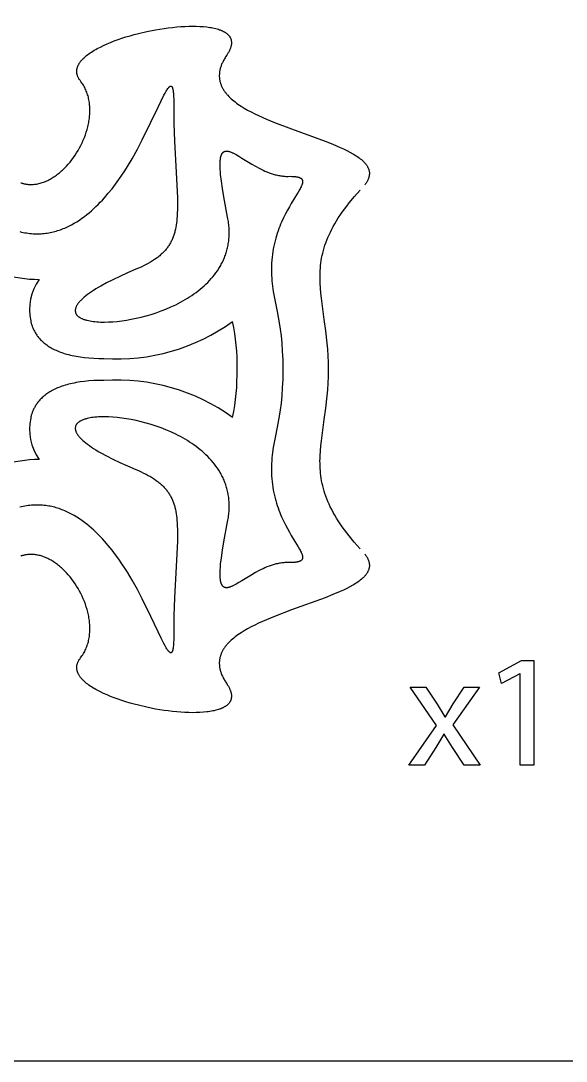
# Model space of a CAD drawing. Extents: x 4 to 319, y 4 to 154.
# Drawn here: x 246.83 to 270.75, y 84.33 to 129.93 of the extents above; entities that cross this region are included whole.
import ezdxf

# ---------------------------------------------------------------- set-up
doc = ezdxf.new("R2010")
doc.units = 0
doc.header["$MEASUREMENT"] = 0
doc.layers.add('DEFAULT', color=18, linetype='CONTINUOUS')

msp = doc.modelspace()

# ---------------------------------------------------------------- linework, layer by layer
at = {"layer": 'DEFAULT', "color": 6}
for p, q in [((265.066, 99.045), (263.908, 100.718)), ((263.908, 100.718), (264.6, 100.718)), ((264.6, 100.718), (265.087, 99.984)), ((266.943, 100.718), (265.779, 99.066)), ((265.793, 99.991), (266.272, 100.718)), ((266.272, 100.718), (266.943, 100.718)), ((265.087, 99.984), (265.432, 99.426)), ((265.454, 99.426), (265.793, 99.991)), ((265.432, 99.426), (265.454, 99.426)), ((263.852, 97.302), (265.066, 99.045)), ((265.779, 99.066), (266.978, 97.302)), ((265.39, 98.664), (265.031, 98.071)), ((265.404, 98.664), (265.39, 98.664)), ((265.771, 98.071), (265.404, 98.664)), ((265.031, 98.071), (264.536, 97.302)), ((266.272, 97.302), (265.771, 98.071)), ((264.536, 97.302), (263.852, 97.302)), ((266.978, 97.302), (266.272, 97.302))]:
    msp.add_line(p, q, dxfattribs=at)
for points in [[(312.214, 84.329), (152.215, 84.329), (152.215, 150.33), (312.214, 150.33)], [(268.727, 101.31), (268.713, 101.31), (267.916, 100.88), (267.796, 101.353), (268.798, 101.889), (269.327, 101.889), (269.327, 97.302), (268.727, 97.302)]]:
    msp.add_lwpolyline(points, close=True, dxfattribs=at)
at = {"layer": 'DEFAULT', "color": 1}
for points in [[(249.448, 127.292), (249.431, 127.314), (249.415, 127.337), (249.4, 127.359), (249.385, 127.381), (249.372, 127.404), (249.36, 127.426), (249.349, 127.449), (249.338, 127.471), (249.329, 127.493), (249.321, 127.515), (249.313, 127.538), (249.307, 127.56), (249.301, 127.582), (249.296, 127.604), (249.293, 127.626), (249.29, 127.648), (249.288, 127.67), (249.287, 127.692), (249.287, 127.714), (249.287, 127.736), (249.289, 127.758), (249.291, 127.78), (249.295, 127.801), (249.299, 127.823), (249.304, 127.845), (249.309, 127.866), (249.316, 127.888), (249.323, 127.909), (249.331, 127.931), (249.34, 127.952), (249.35, 127.974), (249.361, 127.995), (249.372, 128.016), (249.384, 128.037), (249.397, 128.058), (249.41, 128.079), (249.424, 128.1), (249.439, 128.121), (249.455, 128.142), (249.471, 128.163), (249.488, 128.183), (249.506, 128.204), (249.525, 128.225), (249.544, 128.245), (249.564, 128.265), (249.584, 128.286), (249.627, 128.326), (249.673, 128.366), (249.72, 128.405), (249.771, 128.445), (249.823, 128.484), (249.878, 128.522), (249.936, 128.56), (249.995, 128.598), (250.056, 128.635), (250.12, 128.672), (250.185, 128.708), (250.322, 128.779), (250.465, 128.849), (250.615, 128.916), (250.771, 128.981), (250.933, 129.044), (251.1, 129.105), (251.271, 129.163), (251.446, 129.219), (251.625, 129.272), (251.806, 129.322), (251.99, 129.37), (252.363, 129.456), (252.74, 129.531), (253.115, 129.592), (253.302, 129.617), (253.486, 129.639), (253.669, 129.657), (253.849, 129.671), (254.025, 129.682), (254.198, 129.689), (254.366, 129.691), (254.529, 129.69), (254.688, 129.684), (254.84, 129.674), (254.986, 129.659), (255.056, 129.65), (255.125, 129.64), (255.192, 129.629), (255.257, 129.617), (255.32, 129.603), (255.38, 129.588), (255.439, 129.572), (255.496, 129.555), (255.55, 129.537), (255.576, 129.527), (255.602, 129.517), (255.627, 129.507), (255.652, 129.496), (255.676, 129.485), (255.699, 129.474), (255.722, 129.462), (255.744, 129.451), (255.765, 129.438), (255.786, 129.426), (255.806, 129.413), (255.825, 129.4), (255.844, 129.386), (255.862, 129.373), (255.88, 129.358), (255.896, 129.344), (255.912, 129.329), (255.928, 129.314), (255.942, 129.299), (255.956, 129.283), (255.969, 129.267), (255.982, 129.25), (255.993, 129.233), (256.004, 129.216), (256.014, 129.199), (256.023, 129.181), (256.032, 129.162), (256.04, 129.144), (256.046, 129.125), (256.053, 129.106), (256.058, 129.086), (256.062, 129.066), (256.066, 129.046), (256.069, 129.025), (256.071, 129.004), (256.072, 128.983), (256.072, 128.961), (256.071, 128.939), (256.07, 128.916), (256.067, 128.893), (256.064, 128.87), (256.06, 128.846), (256.054, 128.823), (256.048, 128.798), (256.041, 128.773), (256.033, 128.748), (256.024, 128.723), (256.015, 128.697), (256.004, 128.671), (255.992, 128.644), (255.979, 128.617), (255.965, 128.59), (255.951, 128.562), (255.935, 128.534), (255.918, 128.505), (255.9, 128.476), (255.882, 128.447), (255.862, 128.417)], [(255.862, 128.417), (255.812, 128.341), (255.789, 128.304), (255.766, 128.266), (255.745, 128.229), (255.725, 128.193), (255.706, 128.156), (255.688, 128.12), (255.672, 128.084), (255.656, 128.049), (255.641, 128.013), (255.627, 127.978), (255.615, 127.943), (255.603, 127.909), (255.592, 127.874), (255.583, 127.84), (255.574, 127.806), (255.566, 127.773), (255.559, 127.739), (255.553, 127.706), (255.549, 127.673), (255.545, 127.641), (255.542, 127.608), (255.54, 127.576), (255.538, 127.544), (255.538, 127.513), (255.539, 127.481), (255.54, 127.45), (255.543, 127.419), (255.546, 127.388), (255.55, 127.358), (255.555, 127.327), (255.561, 127.297), (255.568, 127.267), (255.575, 127.238), (255.584, 127.208), (255.593, 127.179), (255.603, 127.15), (255.613, 127.121), (255.625, 127.093), (255.637, 127.065), (255.65, 127.036), (255.664, 127.008), (255.679, 126.981), (255.694, 126.953), (255.71, 126.926), (255.727, 126.899), (255.744, 126.872), (255.763, 126.845), (255.781, 126.818), (255.801, 126.792), (255.821, 126.766), (255.842, 126.74), (255.864, 126.714), (255.886, 126.688), (255.909, 126.663), (255.957, 126.613), (256.007, 126.563), (256.06, 126.514), (256.115, 126.466), (256.172, 126.418), (256.232, 126.371), (256.294, 126.324), (256.357, 126.279), (256.423, 126.234), (256.491, 126.189), (256.632, 126.101), (256.78, 126.016), (256.934, 125.933), (257.094, 125.851), (257.26, 125.772), (257.605, 125.618), (257.964, 125.469), (258.709, 125.187), (260.18, 124.65), (260.518, 124.516), (260.836, 124.381), (260.986, 124.313), (261.129, 124.243), (261.264, 124.173), (261.392, 124.102), (261.453, 124.066), (261.511, 124.03), (261.568, 123.993), (261.622, 123.956), (261.673, 123.919), (261.723, 123.882), (261.769, 123.844), (261.813, 123.805), (261.834, 123.786), (261.855, 123.767), (261.874, 123.747), (261.893, 123.728), (261.912, 123.708), (261.929, 123.688), (261.946, 123.668), (261.962, 123.648), (261.978, 123.628), (261.992, 123.608), (262.006, 123.587), (262.019, 123.567), (262.032, 123.546), (262.044, 123.525), (262.054, 123.504), (262.064, 123.483), (262.074, 123.462), (262.082, 123.441), (262.09, 123.42), (262.096, 123.398), (262.102, 123.376), (262.107, 123.355), (262.112, 123.333), (262.115, 123.311), (262.118, 123.288), (262.119, 123.266), (262.12, 123.244), (262.12, 123.221), (262.119, 123.198), (262.117, 123.175), (262.114, 123.152), (262.11, 123.129), (262.105, 123.105), (262.1, 123.082), (262.093, 123.058), (262.085, 123.034), (262.077, 123.01), (262.067, 122.986), (262.057, 122.961), (262.045, 122.937), (262.032, 122.912), (262.019, 122.887), (262.004, 122.862), (261.988, 122.837), (261.972, 122.811), (261.954, 122.786), (261.935, 122.76), (261.915, 122.734)], [(246.828, 122.829), (246.853, 122.821), (246.878, 122.813), (246.902, 122.806), (246.927, 122.799), (246.952, 122.793), (246.977, 122.787), (247.002, 122.782), (247.027, 122.777), (247.052, 122.772), (247.077, 122.768), (247.102, 122.765), (247.127, 122.762), (247.152, 122.759), (247.177, 122.757), (247.202, 122.756), (247.227, 122.755), (247.252, 122.754), (247.277, 122.754), (247.302, 122.754), (247.327, 122.754), (247.377, 122.757), (247.427, 122.761), (247.477, 122.767), (247.527, 122.774), (247.577, 122.784), (247.627, 122.794), (247.677, 122.807), (247.726, 122.821), (247.776, 122.836), (247.825, 122.853), (247.874, 122.871), (247.923, 122.891), (247.972, 122.913), (248.02, 122.935), (248.068, 122.96), (248.116, 122.985), (248.164, 123.012), (248.212, 123.04), (248.259, 123.069), (248.305, 123.1), (248.352, 123.132), (248.398, 123.165), (248.443, 123.199), (248.489, 123.234), (248.533, 123.27), (248.578, 123.308), (248.622, 123.347), (248.665, 123.386), (248.708, 123.427), (248.751, 123.469), (248.834, 123.555), (248.915, 123.644), (248.994, 123.738), (249.07, 123.834), (249.144, 123.933), (249.215, 124.036), (249.283, 124.141), (249.348, 124.248), (249.409, 124.357), (249.468, 124.469), (249.523, 124.582), (249.574, 124.697), (249.622, 124.813), (249.666, 124.93), (249.705, 125.048), (249.741, 125.167), (249.757, 125.227), (249.772, 125.287), (249.786, 125.346), (249.799, 125.406), (249.811, 125.466), (249.822, 125.526), (249.831, 125.586), (249.839, 125.646), (249.846, 125.706), (249.852, 125.766), (249.857, 125.825), (249.86, 125.885), (249.862, 125.944), (249.863, 126.003), (249.862, 126.062), (249.86, 126.12), (249.857, 126.179), (249.853, 126.237), (249.847, 126.294), (249.839, 126.352), (249.83, 126.408), (249.82, 126.465), (249.809, 126.521), (249.795, 126.577), (249.781, 126.632), (249.765, 126.686), (249.747, 126.74), (249.728, 126.794), (249.707, 126.847), (249.685, 126.899), (249.661, 126.951), (249.636, 127.002), (249.608, 127.052), (249.58, 127.101), (249.549, 127.15), (249.517, 127.198), (249.484, 127.245), (249.448, 127.292)], [(260.324, 114.645), (260.32, 114.95), (260.309, 115.245), (260.291, 115.53), (260.268, 115.806), (260.209, 116.334), (260.142, 116.834), (260.015, 117.769), (259.991, 117.993), (259.973, 118.215), (259.96, 118.435), (259.956, 118.544), (259.955, 118.653), (259.955, 118.762), (259.958, 118.871), (259.963, 118.98), (259.97, 119.089), (259.98, 119.198), (259.993, 119.308), (260.009, 119.418), (260.027, 119.528), (260.049, 119.638), (260.074, 119.75), (260.103, 119.862), (260.135, 119.974), (260.17, 120.088), (260.21, 120.202), (260.253, 120.318), (260.3, 120.434), (260.352, 120.552), (260.408, 120.671), (260.468, 120.791), (260.533, 120.912), (260.603, 121.035), (260.677, 121.16), (260.757, 121.286), (260.842, 121.414), (260.931, 121.543), (261.027, 121.675), (261.127, 121.809), (261.234, 121.944), (261.464, 122.222), (261.718, 122.508)], [(261.714, 106.785), (261.46, 107.072), (261.231, 107.349), (261.124, 107.485), (261.024, 107.619), (260.929, 107.75), (260.839, 107.88), (260.755, 108.008), (260.675, 108.134), (260.601, 108.259), (260.531, 108.382), (260.467, 108.503), (260.406, 108.623), (260.35, 108.742), (260.299, 108.86), (260.252, 108.976), (260.208, 109.092), (260.169, 109.206), (260.133, 109.319), (260.102, 109.432), (260.073, 109.544), (260.048, 109.655), (260.026, 109.766), (260.008, 109.876), (259.992, 109.985), (259.98, 110.095), (259.97, 110.204), (259.962, 110.313), (259.957, 110.422), (259.955, 110.531), (259.954, 110.639), (259.956, 110.748), (259.96, 110.858), (259.972, 111.077), (259.991, 111.299), (260.015, 111.523), (260.142, 112.457), (260.209, 112.956), (260.268, 113.484), (260.291, 113.76), (260.309, 114.045), (260.32, 114.34), (260.324, 114.645)], [(249.448, 102.001), (249.484, 102.048), (249.517, 102.095), (249.549, 102.143), (249.58, 102.192), (249.608, 102.241), (249.636, 102.291), (249.661, 102.342), (249.685, 102.394), (249.707, 102.446), (249.728, 102.499), (249.747, 102.553), (249.765, 102.607), (249.781, 102.661), (249.795, 102.716), (249.809, 102.772), (249.82, 102.828), (249.83, 102.885), (249.839, 102.941), (249.847, 102.999), (249.853, 103.056), (249.857, 103.114), (249.86, 103.173), (249.862, 103.231), (249.863, 103.29), (249.862, 103.349), (249.86, 103.408), (249.857, 103.468), (249.852, 103.527), (249.846, 103.587), (249.839, 103.647), (249.831, 103.707), (249.822, 103.767), (249.811, 103.827), (249.799, 103.887), (249.786, 103.947), (249.772, 104.006), (249.757, 104.066), (249.741, 104.126), (249.705, 104.245), (249.666, 104.363), (249.622, 104.48), (249.574, 104.596), (249.523, 104.711), (249.468, 104.824), (249.409, 104.936), (249.348, 105.045), (249.283, 105.152), (249.215, 105.257), (249.144, 105.36), (249.07, 105.459), (248.994, 105.555), (248.915, 105.649), (248.834, 105.738), (248.751, 105.824), (248.708, 105.866), (248.665, 105.907), (248.622, 105.946), (248.578, 105.985), (248.533, 106.022), (248.489, 106.059), (248.443, 106.094), (248.398, 106.128), (248.352, 106.161), (248.305, 106.193), (248.259, 106.224), (248.212, 106.253), (248.164, 106.281), (248.116, 106.308), (248.068, 106.333), (248.02, 106.358), (247.972, 106.38), (247.923, 106.402), (247.874, 106.421), (247.825, 106.44), (247.776, 106.457), (247.726, 106.472), (247.677, 106.486), (247.627, 106.499), (247.577, 106.509), (247.527, 106.519), (247.477, 106.526), (247.427, 106.532), (247.377, 106.536), (247.327, 106.539), (247.302, 106.539), (247.277, 106.539), (247.252, 106.539), (247.227, 106.538), (247.202, 106.537), (247.177, 106.536), (247.152, 106.534), (247.127, 106.531), (247.102, 106.528), (247.077, 106.524), (247.052, 106.521), (247.027, 106.516), (247.002, 106.511), (246.977, 106.506), (246.952, 106.5), (246.927, 106.494), (246.902, 106.487), (246.878, 106.48), (246.853, 106.472), (246.828, 106.464)], [(261.915, 106.559), (261.935, 106.533), (261.954, 106.507), (261.972, 106.482), (261.988, 106.456), (262.004, 106.431), (262.019, 106.406), (262.032, 106.381), (262.045, 106.356), (262.057, 106.332), (262.067, 106.307), (262.077, 106.283), (262.085, 106.259), (262.093, 106.235), (262.1, 106.211), (262.105, 106.188), (262.11, 106.164), (262.114, 106.141), (262.117, 106.118), (262.119, 106.095), (262.12, 106.072), (262.12, 106.049), (262.119, 106.027), (262.118, 106.005), (262.115, 105.982), (262.112, 105.96), (262.107, 105.938), (262.102, 105.917), (262.096, 105.895), (262.09, 105.873), (262.082, 105.852), (262.074, 105.831), (262.064, 105.81), (262.054, 105.789), (262.044, 105.768), (262.032, 105.747), (262.019, 105.726), (262.006, 105.706), (261.992, 105.685), (261.978, 105.665), (261.962, 105.645), (261.946, 105.625), (261.929, 105.605), (261.912, 105.585), (261.893, 105.565), (261.874, 105.546), (261.855, 105.526), (261.834, 105.507), (261.813, 105.488), (261.769, 105.449), (261.723, 105.411), (261.673, 105.374), (261.622, 105.337), (261.568, 105.3), (261.511, 105.263), (261.453, 105.227), (261.392, 105.191), (261.264, 105.12), (261.129, 105.05), (260.986, 104.98), (260.836, 104.912), (260.518, 104.777), (260.18, 104.643), (258.709, 104.106), (257.964, 103.824), (257.605, 103.675), (257.26, 103.521), (257.094, 103.442), (256.934, 103.36), (256.78, 103.277), (256.632, 103.192), (256.491, 103.104), (256.423, 103.059), (256.357, 103.014), (256.294, 102.969), (256.232, 102.922), (256.172, 102.875), (256.115, 102.827), (256.06, 102.779), (256.007, 102.73), (255.957, 102.68), (255.909, 102.63), (255.886, 102.605), (255.864, 102.579), (255.842, 102.553), (255.821, 102.527), (255.801, 102.501), (255.781, 102.475), (255.763, 102.448), (255.744, 102.421), (255.727, 102.394), (255.71, 102.367), (255.694, 102.34), (255.679, 102.312), (255.664, 102.285), (255.65, 102.257), (255.637, 102.228), (255.625, 102.2), (255.613, 102.172), (255.603, 102.143), (255.593, 102.114), (255.584, 102.085), (255.575, 102.055), (255.568, 102.026), (255.561, 101.996), (255.555, 101.966), (255.55, 101.935), (255.546, 101.905), (255.543, 101.874), (255.54, 101.843), (255.539, 101.812), (255.538, 101.78), (255.538, 101.749), (255.54, 101.717), (255.542, 101.685), (255.545, 101.652), (255.549, 101.62), (255.553, 101.587), (255.559, 101.554), (255.566, 101.52), (255.574, 101.487), (255.583, 101.453), (255.592, 101.419), (255.603, 101.384), (255.615, 101.35), (255.627, 101.315), (255.641, 101.28), (255.656, 101.244), (255.672, 101.209), (255.688, 101.173), (255.706, 101.137), (255.725, 101.1), (255.745, 101.064), (255.766, 101.027), (255.789, 100.989), (255.812, 100.952), (255.862, 100.876)], [(255.862, 100.876), (255.882, 100.846), (255.9, 100.817), (255.918, 100.788), (255.935, 100.759), (255.951, 100.731), (255.965, 100.704), (255.979, 100.676), (255.992, 100.649), (256.004, 100.623), (256.015, 100.596), (256.024, 100.571), (256.033, 100.545), (256.041, 100.52), (256.048, 100.495), (256.054, 100.471), (256.06, 100.447), (256.064, 100.424), (256.067, 100.4), (256.07, 100.378), (256.071, 100.355), (256.072, 100.333), (256.072, 100.311), (256.071, 100.29), (256.069, 100.269), (256.066, 100.248), (256.062, 100.228), (256.058, 100.208), (256.053, 100.188), (256.046, 100.169), (256.04, 100.15), (256.032, 100.132), (256.023, 100.113), (256.014, 100.096), (256.004, 100.078), (255.993, 100.061), (255.982, 100.044), (255.969, 100.028), (255.956, 100.012), (255.942, 99.996), (255.928, 99.98), (255.912, 99.965), (255.896, 99.95), (255.88, 99.936), (255.862, 99.922), (255.844, 99.908), (255.825, 99.895), (255.806, 99.881), (255.786, 99.869), (255.765, 99.856), (255.744, 99.844), (255.722, 99.832), (255.699, 99.821), (255.676, 99.809), (255.652, 99.799), (255.627, 99.788), (255.602, 99.778), (255.576, 99.768), (255.55, 99.758), (255.496, 99.74), (255.439, 99.723), (255.38, 99.707), (255.32, 99.692), (255.257, 99.678), (255.192, 99.666), (255.125, 99.655), (255.056, 99.645), (254.986, 99.636), (254.84, 99.622), (254.688, 99.611), (254.529, 99.606), (254.366, 99.604), (254.198, 99.607), (254.025, 99.614), (253.849, 99.624), (253.669, 99.639), (253.486, 99.657), (253.302, 99.679), (253.115, 99.704), (252.74, 99.765), (252.363, 99.839), (251.99, 99.926), (251.806, 99.973), (251.625, 100.024), (251.446, 100.077), (251.271, 100.132), (251.1, 100.191), (250.933, 100.251), (250.771, 100.314), (250.615, 100.379), (250.465, 100.446), (250.322, 100.516), (250.185, 100.587), (250.12, 100.623), (250.056, 100.66), (249.995, 100.697), (249.936, 100.735), (249.878, 100.773), (249.823, 100.811), (249.771, 100.85), (249.72, 100.889), (249.673, 100.929), (249.627, 100.969), (249.584, 101.009), (249.564, 101.029), (249.544, 101.05), (249.525, 101.07), (249.506, 101.09), (249.488, 101.111), (249.471, 101.132), (249.455, 101.152), (249.439, 101.173), (249.424, 101.194), (249.41, 101.215), (249.397, 101.236), (249.384, 101.257), (249.372, 101.278), (249.361, 101.299), (249.35, 101.32), (249.34, 101.342), (249.331, 101.363), (249.323, 101.385), (249.316, 101.406), (249.309, 101.428), (249.304, 101.449), (249.299, 101.471), (249.295, 101.492), (249.291, 101.514), (249.289, 101.536), (249.287, 101.558), (249.287, 101.58), (249.287, 101.601), (249.288, 101.623), (249.29, 101.645), (249.293, 101.667), (249.296, 101.689), (249.301, 101.712), (249.307, 101.734), (249.313, 101.756), (249.321, 101.778), (249.329, 101.8), (249.338, 101.822), (249.349, 101.845), (249.36, 101.867), (249.372, 101.889), (249.385, 101.912), (249.4, 101.934), (249.415, 101.956), (249.431, 101.979), (249.448, 102.001)]]:
    msp.add_lwpolyline(points, dxfattribs=at)
at = {"layer": 'DEFAULT', "color": 5}
for points in [[(251.712, 123.882), (251.945, 124.3), (252.161, 124.709), (252.541, 125.478), (252.856, 126.144), (252.99, 126.424), (253.109, 126.661), (253.163, 126.761), (253.212, 126.848), (253.236, 126.887), (253.259, 126.922), (253.28, 126.954), (253.291, 126.968), (253.301, 126.982), (253.311, 126.994), (253.321, 127.006), (253.331, 127.016), (253.335, 127.021), (253.34, 127.026), (253.345, 127.03), (253.349, 127.034), (253.354, 127.038), (253.358, 127.042), (253.362, 127.045), (253.367, 127.049), (253.371, 127.052), (253.375, 127.054), (253.379, 127.057), (253.384, 127.059), (253.388, 127.061), (253.392, 127.062), (253.396, 127.064), (253.399, 127.065), (253.403, 127.066), (253.407, 127.066), (253.411, 127.066), (253.414, 127.066), (253.418, 127.066), (253.422, 127.066), (253.425, 127.065), (253.429, 127.064), (253.432, 127.062), (253.435, 127.061), (253.439, 127.059), (253.442, 127.057), (253.445, 127.054), (253.448, 127.051), (253.451, 127.048), (253.454, 127.045), (253.457, 127.041), (253.46, 127.037), (253.463, 127.033), (253.466, 127.029), (253.469, 127.024), (253.471, 127.019), (253.474, 127.013), (253.476, 127.007), (253.479, 127.001), (253.482, 126.995), (253.484, 126.989), (253.486, 126.982), (253.489, 126.974), (253.491, 126.967), (253.495, 126.951), (253.499, 126.934), (253.503, 126.915), (253.507, 126.895), (253.511, 126.874), (253.514, 126.852), (253.52, 126.803), (253.525, 126.749), (253.53, 126.69), (253.533, 126.625), (253.538, 126.479), (253.54, 126.309)], [(253.54, 126.309), (253.55, 125.443), (253.575, 124.653), (253.645, 123.286), (253.699, 122.168), (253.703, 121.924), (253.703, 121.692), (253.696, 121.473), (253.69, 121.367), (253.683, 121.265), (253.673, 121.165), (253.662, 121.068), (253.648, 120.973), (253.632, 120.881), (253.614, 120.791), (253.594, 120.704), (253.582, 120.661), (253.571, 120.619), (253.558, 120.578), (253.545, 120.537), (253.531, 120.496), (253.517, 120.456), (253.501, 120.417), (253.485, 120.378), (253.469, 120.339), (253.451, 120.301), (253.433, 120.264), (253.414, 120.227), (253.394, 120.191), (253.374, 120.155), (253.352, 120.119), (253.33, 120.084), (253.307, 120.049), (253.283, 120.015), (253.259, 119.981), (253.233, 119.947), (253.207, 119.914), (253.179, 119.882), (253.151, 119.849), (253.122, 119.817), (253.092, 119.786), (253.061, 119.754), (253.029, 119.724), (252.996, 119.693), (252.962, 119.663), (252.927, 119.633), (252.891, 119.603), (252.854, 119.574), (252.816, 119.545), (252.777, 119.516), (252.695, 119.459), (252.609, 119.404), (252.519, 119.349), (252.424, 119.295), (252.325, 119.242), (252.221, 119.189), (252.111, 119.137), (251.997, 119.086), (251.878, 119.035)], [(255.903, 121.321), (255.736, 122.206), (255.675, 122.577), (255.629, 122.903), (255.596, 123.188), (255.585, 123.315), (255.578, 123.432), (255.574, 123.54), (255.573, 123.639), (255.573, 123.685), (255.575, 123.728), (255.577, 123.77), (255.58, 123.81), (255.584, 123.847), (255.589, 123.882), (255.594, 123.916), (255.597, 123.932), (255.601, 123.947), (255.604, 123.962), (255.608, 123.977), (255.611, 123.991), (255.615, 124.004), (255.619, 124.018), (255.624, 124.03), (255.628, 124.042), (255.633, 124.054), (255.638, 124.065), (255.643, 124.076), (255.648, 124.087), (255.653, 124.097), (255.659, 124.106), (255.665, 124.115), (255.671, 124.124), (255.677, 124.132), (255.683, 124.14), (255.69, 124.147), (255.696, 124.154), (255.703, 124.161), (255.71, 124.167), (255.717, 124.173), (255.725, 124.178), (255.732, 124.184), (255.74, 124.188), (255.748, 124.193), (255.756, 124.196), (255.764, 124.2), (255.772, 124.203), (255.781, 124.206), (255.789, 124.209), (255.798, 124.211), (255.807, 124.213), (255.816, 124.214), (255.826, 124.215), (255.835, 124.216), (255.845, 124.216), (255.855, 124.217), (255.865, 124.216), (255.875, 124.216), (255.885, 124.215), (255.895, 124.214), (255.906, 124.213), (255.917, 124.211), (255.928, 124.209), (255.939, 124.207), (255.95, 124.204), (255.961, 124.201), (255.973, 124.198), (255.984, 124.195), (256.008, 124.187), (256.032, 124.179), (256.057, 124.169), (256.083, 124.159), (256.109, 124.147), (256.135, 124.135), (256.163, 124.122), (256.219, 124.093), (256.277, 124.062), (256.399, 123.99), (256.53, 123.911), (256.813, 123.735), (256.964, 123.643), (257.122, 123.552), (257.286, 123.463), (257.37, 123.421), (257.456, 123.38), (257.542, 123.341), (257.63, 123.304), (257.719, 123.269), (257.809, 123.237), (257.9, 123.208), (257.946, 123.194), (257.992, 123.182), (258.039, 123.17), (258.085, 123.159), (258.132, 123.15), (258.179, 123.141), (258.227, 123.133), (258.274, 123.126), (258.322, 123.121), (258.37, 123.116), (258.418, 123.113), (258.466, 123.11), (258.515, 123.109), (258.563, 123.11)], [(246.795, 120.689), (246.869, 120.671), (246.942, 120.655), (247.016, 120.64), (247.088, 120.628), (247.16, 120.617), (247.232, 120.608), (247.304, 120.601), (247.374, 120.596), (247.445, 120.592), (247.515, 120.59), (247.585, 120.59), (247.654, 120.592), (247.722, 120.595), (247.791, 120.6), (247.859, 120.606), (247.926, 120.614), (247.993, 120.623), (248.059, 120.634), (248.125, 120.647), (248.191, 120.661), (248.256, 120.676), (248.321, 120.692), (248.385, 120.71), (248.448, 120.73), (248.512, 120.75), (248.574, 120.772), (248.637, 120.795), (248.698, 120.82), (248.76, 120.845), (248.821, 120.872), (248.881, 120.899), (248.941, 120.928), (249.059, 120.989), (249.175, 121.054), (249.29, 121.123), (249.402, 121.196), (249.512, 121.272), (249.621, 121.351), (249.727, 121.433), (249.831, 121.518), (249.933, 121.606), (250.033, 121.695), (250.131, 121.787), (250.226, 121.881), (250.32, 121.976), (250.411, 122.073), (250.501, 122.171), (250.672, 122.369), (250.835, 122.57), (250.989, 122.771), (251.133, 122.97), (251.268, 123.166), (251.394, 123.357), (251.51, 123.541), (251.712, 123.882)], [(258.563, 123.11), (258.643, 123.111), (258.716, 123.11), (258.784, 123.107), (258.815, 123.105), (258.845, 123.103), (258.874, 123.1), (258.901, 123.096), (258.927, 123.092), (258.952, 123.088), (258.975, 123.083), (258.997, 123.078), (259.007, 123.075), (259.018, 123.072), (259.028, 123.069), (259.037, 123.066), (259.046, 123.063), (259.055, 123.06), (259.064, 123.056), (259.072, 123.052), (259.08, 123.049), (259.088, 123.045), (259.095, 123.041), (259.102, 123.037), (259.109, 123.033), (259.116, 123.028), (259.122, 123.024), (259.128, 123.019), (259.134, 123.015), (259.139, 123.01), (259.144, 123.005), (259.149, 123), (259.154, 122.995), (259.158, 122.989), (259.162, 122.984), (259.166, 122.978), (259.169, 122.973), (259.172, 122.967), (259.175, 122.961), (259.178, 122.955), (259.181, 122.949), (259.183, 122.943), (259.185, 122.936), (259.186, 122.93), (259.188, 122.923), (259.189, 122.916), (259.19, 122.91), (259.191, 122.903), (259.191, 122.895), (259.192, 122.888), (259.192, 122.881), (259.191, 122.873), (259.191, 122.866), (259.19, 122.858), (259.19, 122.85), (259.189, 122.842), (259.187, 122.834), (259.186, 122.826), (259.184, 122.817), (259.182, 122.809), (259.18, 122.8), (259.178, 122.792), (259.172, 122.774), (259.166, 122.755), (259.16, 122.736), (259.152, 122.717), (259.144, 122.697), (259.135, 122.677), (259.125, 122.656), (259.104, 122.612), (259.08, 122.567), (259.054, 122.519), (258.995, 122.418), (258.855, 122.189), (258.695, 121.925), (258.61, 121.78), (258.523, 121.626), (258.437, 121.463), (258.352, 121.29), (258.268, 121.108), (258.228, 121.014), (258.189, 120.917), (258.151, 120.818), (258.114, 120.716), (258.079, 120.612), (258.045, 120.506), (258.013, 120.397), (257.983, 120.285), (257.955, 120.172), (257.93, 120.055), (257.907, 119.937), (257.886, 119.815), (257.869, 119.692), (257.854, 119.565), (257.842, 119.437), (257.833, 119.305), (257.828, 119.171), (257.826, 119.035)], [(251.878, 119.035), (251.512, 118.879), (251.176, 118.727), (250.87, 118.581), (250.592, 118.44), (250.343, 118.304), (250.229, 118.238), (250.122, 118.173), (250.021, 118.109), (249.927, 118.047), (249.839, 117.986), (249.757, 117.927), (249.682, 117.869), (249.613, 117.812), (249.55, 117.757), (249.52, 117.73), (249.492, 117.703), (249.466, 117.676), (249.441, 117.65), (249.417, 117.624), (249.395, 117.599), (249.374, 117.574), (249.355, 117.549), (249.337, 117.525), (249.32, 117.501), (249.305, 117.477), (249.291, 117.454), (249.278, 117.431), (249.267, 117.408), (249.257, 117.386), (249.248, 117.364), (249.241, 117.342), (249.234, 117.321), (249.229, 117.3), (249.226, 117.279), (249.223, 117.259), (249.222, 117.239), (249.222, 117.22), (249.223, 117.201), (249.225, 117.182), (249.228, 117.164), (249.233, 117.146), (249.239, 117.128), (249.245, 117.111), (249.253, 117.094), (249.262, 117.077), (249.272, 117.061), (249.283, 117.045), (249.296, 117.03), (249.309, 117.015), (249.323, 117), (249.338, 116.986), (249.355, 116.972), (249.372, 116.958), (249.39, 116.945), (249.409, 116.932), (249.429, 116.92), (249.451, 116.908), (249.473, 116.896), (249.495, 116.885), (249.519, 116.874), (249.544, 116.863), (249.57, 116.853), (249.596, 116.843), (249.623, 116.834), (249.651, 116.824), (249.68, 116.816), (249.71, 116.808), (249.741, 116.8), (249.804, 116.785), (249.87, 116.772), (249.94, 116.76), (250.012, 116.75), (250.087, 116.742), (250.165, 116.735), (250.245, 116.73), (250.327, 116.726), (250.412, 116.724), (250.499, 116.724), (250.679, 116.727), (250.867, 116.738), (251.062, 116.755), (251.262, 116.778), (251.468, 116.808), (251.678, 116.845), (251.891, 116.889), (252.108, 116.939), (252.326, 116.996), (252.545, 117.06), (252.764, 117.131), (252.982, 117.209), (253.2, 117.295), (253.415, 117.387), (253.626, 117.486), (253.731, 117.539), (253.834, 117.593), (253.936, 117.649), (254.037, 117.707), (254.137, 117.766), (254.235, 117.828), (254.331, 117.891), (254.426, 117.956), (254.519, 118.024), (254.61, 118.092), (254.699, 118.163), (254.786, 118.236), (254.871, 118.31), (254.953, 118.387), (255.033, 118.465), (255.111, 118.546), (255.186, 118.628), (255.258, 118.712), (255.327, 118.798), (255.393, 118.886), (255.457, 118.976), (255.517, 119.067), (255.574, 119.161), (255.601, 119.209), (255.627, 119.257), (255.653, 119.305), (255.678, 119.354), (255.701, 119.404), (255.724, 119.454), (255.746, 119.505), (255.767, 119.556), (255.787, 119.607), (255.806, 119.659), (255.825, 119.712), (255.842, 119.765), (255.858, 119.818), (255.873, 119.872), (255.887, 119.927), (255.9, 119.982), (255.913, 120.037), (255.924, 120.093), (255.934, 120.15), (255.942, 120.207), (255.95, 120.265), (255.957, 120.323), (255.963, 120.381), (255.967, 120.44), (255.97, 120.5), (255.973, 120.56), (255.973, 120.621), (255.973, 120.682), (255.972, 120.743), (255.969, 120.805), (255.965, 120.868), (255.96, 120.931), (255.954, 120.995), (255.947, 121.059), (255.938, 121.124), (255.928, 121.189), (255.916, 121.255), (255.903, 121.321)], [(257.826, 119.035), (257.827, 118.901), (257.832, 118.772), (257.838, 118.647), (257.847, 118.526), (257.859, 118.408), (257.872, 118.293), (257.904, 118.068), (257.941, 117.848), (257.983, 117.63), (258.075, 117.18), (258.166, 116.688), (258.208, 116.416), (258.246, 116.122), (258.278, 115.801), (258.302, 115.451), (258.318, 115.066), (258.323, 114.643)], [(247.267, 116.779), (247.273, 116.749), (247.28, 116.72), (247.287, 116.689), (247.295, 116.658), (247.304, 116.627), (247.314, 116.595), (247.325, 116.563), (247.337, 116.53), (247.349, 116.497), (247.362, 116.464), (247.377, 116.431), (247.392, 116.397), (247.409, 116.363), (247.427, 116.328), (247.445, 116.294), (247.465, 116.26), (247.486, 116.225), (247.509, 116.191), (247.532, 116.156), (247.557, 116.121), (247.584, 116.087), (247.611, 116.052), (247.64, 116.018), (247.671, 115.984), (247.703, 115.95), (247.736, 115.916), (247.772, 115.883), (247.808, 115.849), (247.846, 115.816), (247.886, 115.784), (247.928, 115.752), (247.971, 115.72), (248.017, 115.689), (248.063, 115.658), (248.112, 115.627), (248.163, 115.598), (248.215, 115.569), (248.27, 115.54), (248.326, 115.512), (248.385, 115.485), (248.445, 115.458), (248.508, 115.433), (248.572, 115.408), (248.639, 115.384), (248.708, 115.36), (248.779, 115.338), (248.853, 115.316), (248.929, 115.296), (249.007, 115.276), (249.087, 115.258), (249.17, 115.24), (249.255, 115.224), (249.433, 115.195), (249.621, 115.17), (249.82, 115.15), (250.029, 115.136), (250.249, 115.127), (250.481, 115.124)], [(258.323, 114.643), (258.318, 114.221), (258.302, 113.837), (258.278, 113.486), (258.246, 113.167), (258.208, 112.873), (258.166, 112.602), (258.075, 112.111), (257.983, 111.663), (257.941, 111.445), (257.904, 111.226), (257.872, 111.002), (257.859, 110.887), (257.847, 110.769), (257.838, 110.648), (257.832, 110.524), (257.827, 110.395), (257.826, 110.261)], [(250.481, 114.168), (250.249, 114.165), (250.029, 114.156), (249.82, 114.142), (249.621, 114.122), (249.433, 114.098), (249.255, 114.069), (249.17, 114.052), (249.087, 114.035), (249.007, 114.016), (248.929, 113.997), (248.853, 113.976), (248.779, 113.955), (248.708, 113.933), (248.639, 113.91), (248.572, 113.885), (248.508, 113.861), (248.445, 113.835), (248.385, 113.808), (248.326, 113.781), (248.27, 113.754), (248.215, 113.725), (248.163, 113.696), (248.112, 113.666), (248.063, 113.636), (248.017, 113.605), (247.971, 113.574), (247.928, 113.542), (247.886, 113.51), (247.846, 113.478), (247.808, 113.445), (247.772, 113.412), (247.736, 113.378), (247.703, 113.345), (247.671, 113.311), (247.64, 113.277), (247.611, 113.242), (247.584, 113.208), (247.557, 113.174), (247.532, 113.139), (247.509, 113.105), (247.486, 113.07), (247.465, 113.036), (247.445, 113.001), (247.427, 112.967), (247.409, 112.933), (247.392, 112.899), (247.377, 112.865), (247.362, 112.831), (247.349, 112.798), (247.337, 112.765), (247.325, 112.733), (247.314, 112.701), (247.304, 112.669), (247.295, 112.637), (247.287, 112.607), (247.28, 112.576), (247.273, 112.546), (247.267, 112.517)], [(255.903, 107.975), (255.916, 108.042), (255.928, 108.107), (255.938, 108.173), (255.947, 108.237), (255.954, 108.301), (255.96, 108.365), (255.965, 108.428), (255.969, 108.491), (255.972, 108.553), (255.973, 108.614), (255.973, 108.675), (255.973, 108.736), (255.97, 108.796), (255.967, 108.856), (255.963, 108.915), (255.957, 108.973), (255.95, 109.031), (255.942, 109.089), (255.934, 109.146), (255.924, 109.202), (255.913, 109.258), (255.9, 109.314), (255.887, 109.369), (255.873, 109.423), (255.858, 109.477), (255.842, 109.531), (255.825, 109.584), (255.806, 109.636), (255.787, 109.688), (255.767, 109.74), (255.746, 109.791), (255.724, 109.841), (255.701, 109.891), (255.678, 109.941), (255.653, 109.99), (255.627, 110.038), (255.601, 110.086), (255.574, 110.134), (255.517, 110.228), (255.457, 110.319), (255.393, 110.409), (255.327, 110.497), (255.258, 110.583), (255.186, 110.667), (255.111, 110.749), (255.033, 110.829), (254.953, 110.908), (254.871, 110.984), (254.786, 111.059), (254.699, 111.131), (254.61, 111.202), (254.519, 111.271), (254.426, 111.338), (254.331, 111.403), (254.235, 111.466), (254.137, 111.528), (254.037, 111.588), (253.936, 111.645), (253.834, 111.701), (253.731, 111.756), (253.626, 111.808), (253.415, 111.907), (253.2, 111.999), (252.982, 112.085), (252.764, 112.163), (252.545, 112.234), (252.326, 112.298), (252.108, 112.355), (251.891, 112.405), (251.678, 112.449), (251.468, 112.486), (251.262, 112.516), (251.062, 112.539), (250.867, 112.556), (250.679, 112.566), (250.499, 112.57), (250.412, 112.57), (250.327, 112.568), (250.245, 112.564), (250.165, 112.559), (250.087, 112.552), (250.012, 112.544), (249.94, 112.534), (249.87, 112.522), (249.804, 112.509), (249.741, 112.494), (249.71, 112.487), (249.68, 112.478), (249.651, 112.47), (249.623, 112.461), (249.596, 112.451), (249.57, 112.441), (249.544, 112.431), (249.519, 112.421), (249.495, 112.41), (249.473, 112.398), (249.451, 112.387), (249.429, 112.374), (249.409, 112.362), (249.39, 112.349), (249.372, 112.336), (249.355, 112.322), (249.338, 112.308), (249.323, 112.294), (249.309, 112.279), (249.296, 112.264), (249.283, 112.249), (249.272, 112.233), (249.262, 112.217), (249.253, 112.2), (249.245, 112.184), (249.239, 112.166), (249.233, 112.149), (249.228, 112.131), (249.225, 112.112), (249.223, 112.094), (249.222, 112.075), (249.222, 112.055), (249.223, 112.035), (249.226, 112.015), (249.229, 111.995), (249.234, 111.974), (249.241, 111.953), (249.248, 111.931), (249.257, 111.909), (249.267, 111.887), (249.278, 111.864), (249.291, 111.841), (249.305, 111.818), (249.32, 111.794), (249.337, 111.77), (249.355, 111.746), (249.374, 111.721), (249.395, 111.696), (249.417, 111.671), (249.441, 111.645), (249.466, 111.619), (249.492, 111.592), (249.52, 111.565), (249.55, 111.538), (249.613, 111.483), (249.682, 111.426), (249.757, 111.368), (249.839, 111.309), (249.927, 111.248), (250.021, 111.186), (250.122, 111.123), (250.229, 111.058), (250.343, 110.992), (250.592, 110.856), (250.87, 110.715), (251.176, 110.569), (251.512, 110.418), (251.878, 110.261)], [(251.878, 110.261), (251.997, 110.211), (252.111, 110.159), (252.221, 110.107), (252.325, 110.055), (252.424, 110.002), (252.519, 109.948), (252.609, 109.893), (252.695, 109.837), (252.777, 109.78), (252.816, 109.752), (252.854, 109.723), (252.891, 109.693), (252.927, 109.664), (252.962, 109.634), (252.996, 109.603), (253.029, 109.573), (253.061, 109.542), (253.092, 109.511), (253.122, 109.479), (253.151, 109.447), (253.179, 109.415), (253.207, 109.382), (253.233, 109.349), (253.259, 109.316), (253.283, 109.282), (253.307, 109.247), (253.33, 109.213), (253.352, 109.178), (253.374, 109.142), (253.394, 109.106), (253.414, 109.069), (253.433, 109.032), (253.451, 108.995), (253.469, 108.957), (253.485, 108.919), (253.501, 108.88), (253.517, 108.84), (253.531, 108.8), (253.545, 108.76), (253.558, 108.719), (253.571, 108.677), (253.582, 108.635), (253.594, 108.592), (253.614, 108.505), (253.632, 108.415), (253.648, 108.323), (253.662, 108.229), (253.673, 108.132), (253.683, 108.032), (253.69, 107.929), (253.696, 107.824), (253.703, 107.604), (253.703, 107.373), (253.699, 107.128), (253.645, 106.011), (253.575, 104.643), (253.55, 103.853), (253.54, 102.987)], [(257.826, 110.261), (257.828, 110.125), (257.833, 109.991), (257.842, 109.86), (257.854, 109.731), (257.869, 109.605), (257.886, 109.481), (257.907, 109.36), (257.93, 109.241), (257.955, 109.125), (257.983, 109.011), (258.013, 108.9), (258.045, 108.791), (258.079, 108.684), (258.114, 108.58), (258.151, 108.479), (258.189, 108.38), (258.228, 108.283), (258.268, 108.188), (258.352, 108.006), (258.437, 107.834), (258.523, 107.67), (258.61, 107.516), (258.695, 107.371), (258.855, 107.107), (258.995, 106.878), (259.054, 106.777), (259.08, 106.729), (259.104, 106.683), (259.125, 106.64), (259.135, 106.619), (259.144, 106.598), (259.152, 106.578), (259.16, 106.559), (259.166, 106.54), (259.172, 106.522), (259.178, 106.504), (259.18, 106.495), (259.182, 106.486), (259.184, 106.478), (259.186, 106.469), (259.187, 106.461), (259.189, 106.453), (259.19, 106.445), (259.19, 106.437), (259.191, 106.429), (259.191, 106.422), (259.192, 106.414), (259.192, 106.407), (259.191, 106.4), (259.191, 106.392), (259.19, 106.385), (259.189, 106.378), (259.188, 106.372), (259.186, 106.365), (259.185, 106.359), (259.183, 106.352), (259.181, 106.346), (259.178, 106.34), (259.175, 106.334), (259.172, 106.328), (259.169, 106.322), (259.166, 106.316), (259.162, 106.311), (259.158, 106.305), (259.154, 106.3), (259.149, 106.295), (259.144, 106.29), (259.139, 106.285), (259.134, 106.28), (259.128, 106.275), (259.122, 106.271), (259.116, 106.266), (259.109, 106.262), (259.102, 106.258), (259.095, 106.253), (259.088, 106.249), (259.08, 106.246), (259.072, 106.242), (259.064, 106.238), (259.055, 106.235), (259.046, 106.231), (259.037, 106.228), (259.028, 106.225), (259.018, 106.222), (259.007, 106.219), (258.997, 106.216), (258.975, 106.211), (258.952, 106.206), (258.927, 106.201), (258.901, 106.197), (258.874, 106.194), (258.845, 106.191), (258.815, 106.188), (258.784, 106.186), (258.716, 106.184), (258.643, 106.183), (258.563, 106.183)], [(251.712, 105.414), (251.51, 105.755), (251.394, 105.939), (251.268, 106.13), (251.133, 106.326), (250.989, 106.526), (250.835, 106.727), (250.672, 106.927), (250.501, 107.126), (250.411, 107.223), (250.32, 107.32), (250.226, 107.416), (250.131, 107.509), (250.033, 107.601), (249.933, 107.691), (249.831, 107.778), (249.727, 107.863), (249.621, 107.945), (249.512, 108.024), (249.402, 108.1), (249.29, 108.173), (249.175, 108.242), (249.059, 108.307), (248.941, 108.368), (248.881, 108.397), (248.821, 108.425), (248.76, 108.451), (248.698, 108.477), (248.637, 108.501), (248.574, 108.524), (248.512, 108.546), (248.448, 108.567), (248.385, 108.586), (248.321, 108.604), (248.256, 108.621), (248.191, 108.636), (248.125, 108.65), (248.059, 108.662), (247.993, 108.673), (247.926, 108.682), (247.859, 108.69), (247.791, 108.697), (247.722, 108.701), (247.654, 108.705), (247.585, 108.706), (247.515, 108.706), (247.445, 108.704), (247.374, 108.701), (247.304, 108.695), (247.232, 108.688), (247.16, 108.679), (247.088, 108.669), (247.016, 108.656), (246.942, 108.642), (246.869, 108.626), (246.795, 108.607)], [(258.563, 106.183), (258.515, 106.184), (258.466, 106.183), (258.418, 106.181), (258.37, 106.177), (258.322, 106.173), (258.274, 106.167), (258.227, 106.16), (258.179, 106.153), (258.132, 106.144), (258.085, 106.134), (258.039, 106.124), (257.992, 106.112), (257.946, 106.099), (257.9, 106.086), (257.809, 106.057), (257.719, 106.025), (257.63, 105.991), (257.542, 105.954), (257.456, 105.915), (257.37, 105.874), (257.286, 105.831), (257.122, 105.743), (256.964, 105.652), (256.813, 105.56), (256.53, 105.385), (256.399, 105.305), (256.277, 105.234), (256.219, 105.203), (256.163, 105.174), (256.135, 105.161), (256.109, 105.149), (256.083, 105.137), (256.057, 105.127), (256.032, 105.117), (256.008, 105.109), (255.984, 105.101), (255.973, 105.098), (255.961, 105.095), (255.95, 105.092), (255.939, 105.089), (255.928, 105.087), (255.917, 105.085), (255.906, 105.083), (255.895, 105.082), (255.885, 105.081), (255.875, 105.08), (255.865, 105.08), (255.855, 105.08), (255.845, 105.08), (255.835, 105.08), (255.826, 105.081), (255.816, 105.082), (255.807, 105.084), (255.798, 105.085), (255.789, 105.088), (255.781, 105.09), (255.772, 105.093), (255.764, 105.096), (255.756, 105.1), (255.748, 105.104), (255.74, 105.108), (255.732, 105.113), (255.725, 105.118), (255.717, 105.123), (255.71, 105.129), (255.703, 105.135), (255.696, 105.142), (255.69, 105.149), (255.683, 105.156), (255.677, 105.164), (255.671, 105.172), (255.665, 105.181), (255.659, 105.19), (255.653, 105.2), (255.648, 105.21), (255.643, 105.22), (255.638, 105.231), (255.633, 105.242), (255.628, 105.254), (255.624, 105.266), (255.619, 105.279), (255.615, 105.292), (255.611, 105.305), (255.608, 105.32), (255.604, 105.334), (255.601, 105.349), (255.597, 105.365), (255.594, 105.38), (255.589, 105.414), (255.584, 105.449), (255.58, 105.487), (255.577, 105.526), (255.575, 105.568), (255.573, 105.612), (255.573, 105.658), (255.574, 105.757), (255.578, 105.864), (255.585, 105.982), (255.596, 106.109), (255.629, 106.393), (255.675, 106.72), (255.736, 107.091), (255.903, 107.975)], [(253.54, 102.987), (253.538, 102.818), (253.533, 102.671), (253.53, 102.606), (253.525, 102.547), (253.52, 102.493), (253.514, 102.445), (253.511, 102.422), (253.507, 102.401), (253.503, 102.381), (253.499, 102.363), (253.495, 102.346), (253.491, 102.33), (253.489, 102.322), (253.486, 102.315), (253.484, 102.308), (253.482, 102.301), (253.479, 102.295), (253.476, 102.289), (253.474, 102.283), (253.471, 102.278), (253.469, 102.273), (253.466, 102.268), (253.463, 102.263), (253.46, 102.259), (253.457, 102.255), (253.454, 102.252), (253.451, 102.248), (253.448, 102.245), (253.445, 102.242), (253.442, 102.24), (253.439, 102.238), (253.435, 102.236), (253.432, 102.234), (253.429, 102.233), (253.425, 102.232), (253.422, 102.231), (253.418, 102.23), (253.414, 102.23), (253.411, 102.23), (253.407, 102.23), (253.403, 102.231), (253.399, 102.232), (253.396, 102.233), (253.392, 102.234), (253.388, 102.236), (253.384, 102.238), (253.379, 102.24), (253.375, 102.242), (253.371, 102.245), (253.367, 102.248), (253.362, 102.251), (253.358, 102.254), (253.354, 102.258), (253.349, 102.262), (253.345, 102.266), (253.34, 102.271), (253.335, 102.275), (253.331, 102.28), (253.321, 102.291), (253.311, 102.302), (253.301, 102.315), (253.291, 102.328), (253.28, 102.343), (253.259, 102.374), (253.236, 102.409), (253.212, 102.448), (253.163, 102.535), (253.109, 102.636), (252.99, 102.872), (252.856, 103.152), (252.541, 103.818), (252.161, 104.588), (251.945, 104.997), (251.712, 105.414)]]:
    msp.add_lwpolyline(points, dxfattribs=at)
for centre, radius, start, end in [((247.666, 124.211), 5.619, 235.6343, 269.7455), ((249.528, 117.257), 2.311, 144.7388, 191.9562), ((251.035, 123.812), 8.705, 266.3474, 305.7515), ((246.587, 114.775), 9.737, 359.2754, 11.6872), ((246.474, 114.529), 9.849, 348.3803, 0.7118), ((251.041, 105.501), 8.685, 54.2001, 93.701), ((249.54, 112.038), 2.323, 168.0998, 215.1612), ((247.666, 105.081), 5.619, 90.2545, 124.3657)]:
    msp.add_arc(centre, radius, start, end, dxfattribs=at)

doc.saveas('drawing.dxf')
